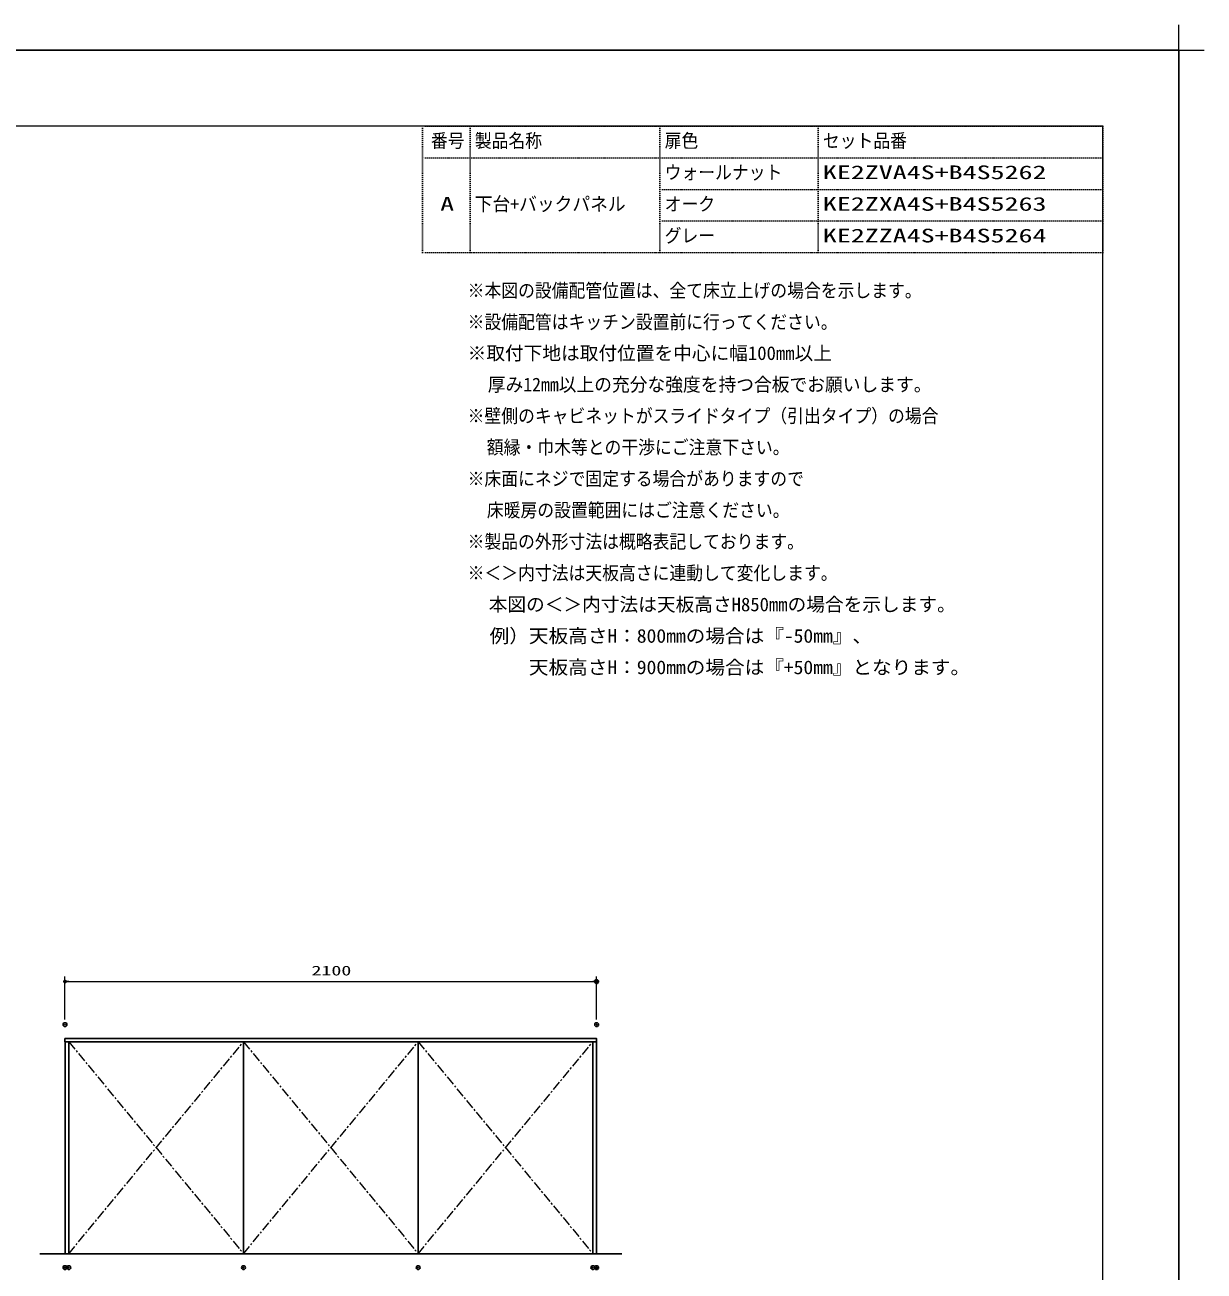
# Model space of a CAD drawing. Units: millimetres, scale not verified. Extents: x -9797 to 9797, y -4555 to 4555.
# Drawn here: x -1655 to 3002, y -369 to 4555 of the extents above; entities that cross this region are included whole.
import ezdxf
from ezdxf.enums import TextEntityAlignment as Align

# ---------------------------------------------------------------- set-up
doc = ezdxf.new("R2010")
doc.units = ezdxf.units.MM
doc.header["$LTSCALE"] = 30
doc.header["$PDMODE"] = 32
doc.header["$PDSIZE"] = 15
for name, pattern in [('USER1', [0.375, 0.25, -0.125]), ('USER3', [2, 1.25, -0.25, 0.25, -0.25]), ('USER5', [0.26, 0.01, -0.25])]:
    doc.linetypes.add(name, pattern=pattern)
for name, color, linetype, lineweight in [('0-0_0', 7, 'Continuous', 25), ('0-1_KABE', 4, 'Continuous', 25), ('0-2_細線ﾚｲﾔｰ', 91, 'USER1', 9), ('0-3_寸法ﾚｲﾔｰ', 30, 'Continuous', 13), ('0-4_DEFPOINTS', 7, 'Continuous', 25), ('0-6_図面枠', 3, 'Continuous', 15), ('0-9_一般', 7, 'Continuous', 5)]:
    doc.layers.add(name, color=color, linetype=linetype, lineweight=lineweight)
doc.layers.add('0-7_仕様書', color=7, linetype='Continuous')
doc.styles.add('ＭＳ ゴシック', font='')
doc.styles.get('ＭＳ ゴシック').set_extended_font_data('MS Gothic')

# ---------------------------------------------------------------- blocks, each defined once
blk = doc.blocks.new('_DOT')
at = {"layer": '0-0_0', "color": 30}
blk.add_line((-15, 0), (-30, 0), dxfattribs=at)
for points in [[(0, 0), (-15, 0), (-14.88, 1.88)], [(0, 0), (-14.88, -1.88), (-15, 0)], [(0, 0), (-14.88, 1.88), (-14.53, 3.73)], [(0, 0), (-14.53, -3.73), (-14.88, -1.88)], [(0, 0), (-14.53, 3.73), (-13.95, 5.52)], [(0, 0), (-13.95, -5.52), (-14.53, -3.73)], [(0, 0), (-13.95, 5.52), (-13.14, 7.23)], [(0, 0), (-13.14, -7.23), (-13.95, -5.52)], [(0, 0), (-13.14, 7.23), (-12.14, 8.82)], [(0, 0), (-12.14, -8.82), (-13.14, -7.23)], [(0, 0), (-12.14, 8.82), (-10.93, 10.27)], [(0, 0), (-10.93, -10.27), (-12.14, -8.82)], [(0, 0), (-10.93, 10.27), (-9.56, 11.56)], [(0, 0), (-9.56, -11.56), (-10.93, -10.27)], [(0, 0), (-9.56, 11.56), (-8.04, 12.66)], [(0, 0), (-8.04, -12.66), (-9.56, -11.56)], [(0, 0), (-8.04, 12.66), (-6.39, 13.57)], [(0, 0), (-6.39, -13.57), (-8.04, -12.66)], [(0, 0), (-6.39, 13.57), (-4.64, 14.27)], [(0, 0), (-4.64, -14.27), (-6.39, -13.57)], [(0, 0), (-4.64, 14.27), (-2.81, 14.73)], [(0, 0), (-2.81, -14.73), (-4.64, -14.27)], [(0, 0), (-2.81, 14.73), (-0.94, 14.97)], [(0, 0), (-0.94, -14.97), (-2.81, -14.73)], [(0, 0), (-0.94, 14.97), (0.94, 14.97)], [(0, 0), (0.94, -14.97), (-0.94, -14.97)], [(0, 0), (0.94, 14.97), (2.81, 14.73)], [(0, 0), (2.81, 14.73), (4.64, 14.27)], [(0, 0), (4.64, 14.27), (6.39, 13.57)], [(0, 0), (6.39, 13.57), (8.04, 12.66)], [(0, 0), (8.04, 12.66), (9.56, 11.56)], [(0, 0), (9.56, 11.56), (10.93, 10.27)], [(0, 0), (10.93, 10.27), (12.14, 8.82)], [(0, 0), (12.14, 8.82), (13.14, 7.23)], [(0, 0), (13.14, 7.23), (13.95, 5.52)], [(0, 0), (13.95, 5.52), (14.53, 3.73)], [(0, 0), (14.53, 3.73), (14.88, 1.88)], [(0, 0), (14.88, 1.88), (15, 0)], [(0, 0), (2.81, -14.73), (0.94, -14.97)], [(0, 0), (4.64, -14.27), (2.81, -14.73)], [(0, 0), (6.39, -13.57), (4.64, -14.27)], [(0, 0), (8.04, -12.66), (6.39, -13.57)], [(0, 0), (9.56, -11.56), (8.04, -12.66)], [(0, 0), (10.93, -10.27), (9.56, -11.56)], [(0, 0), (12.14, -8.82), (10.93, -10.27)], [(0, 0), (13.14, -7.23), (12.14, -8.82)], [(0, 0), (13.95, -5.52), (13.14, -7.23)], [(0, 0), (14.53, -3.73), (13.95, -5.52)], [(0, 0), (14.88, -1.88), (14.53, -3.73)], [(0, 0), (15, 0), (14.88, -1.88)]]:
    blk.add_solid(points, dxfattribs=at)
blk = doc.blocks.new('グループ-13-1')
at = {"layer": '0-9_一般'}
for p, q in [((372249.8, -84177), (372249.8, -80193)), ((370257.8, -82185), (374241.7, -82185))]:
    blk.add_line(p, q, dxfattribs=at)

msp = doc.modelspace()

# ---------------------------------------------------------------- linework, layer by layer
at = {"layer": '0-0_0'}
for points in [[(-1497.21, 549.86), (-1497.21, 536.86), (602.79, 536.86), (602.79, 549.86)], [(-1496.21, 536.86), (-1482.21, 536.86), (-1482.21, -300.14), (-1496.21, -300.14)], [(-1482.21, 536.86), (-792.21, 536.86), (-792.21, -300.14), (-1482.21, -300.14)], [(-792.21, 536.86), (-102.21, 536.86), (-102.21, -300.14), (-792.21, -300.14)], [(-102.21, 536.86), (587.79, 536.86), (587.79, -300.14), (-102.21, -300.14)], [(587.79, 536.86), (601.79, 536.86), (601.79, -300.14), (587.79, -300.14)]]:
    msp.add_lwpolyline(points, close=True, dxfattribs=at)
at = {"layer": '0-1_KABE'}
msp.add_line((702.79, -300.14), (-1597.21, -300.14), dxfattribs=at)
at = {"layer": '0-2_細線ﾚｲﾔｰ', "linetype": 'USER3'}
for p, q in [((-1482.21, -300.14), (-792.21, 536.86)), ((-1482.21, 536.86), (-792.21, -300.14)), ((-792.21, -300.14), (-102.21, 536.86)), ((-792.21, 536.86), (-102.21, -300.14)), ((-102.21, -300.14), (587.79, 536.86)), ((-102.21, 536.86), (587.79, -300.14))]:
    msp.add_line(p, q, dxfattribs=at)
at = {"layer": '0-3_寸法ﾚｲﾔｰ'}
for p, q in [((-1497.21, 624.86), (-1497.21, 794.86)), ((602.79, 624.86), (602.79, 794.86)), ((-1482.21, 774.86), (587.79, 774.86))]:
    msp.add_line(p, q, dxfattribs=at)
at = {"layer": '0-4_DEFPOINTS'}
for p, q in [((2902.77, 4455), (-9697.23, 4455)), ((2902.77, -4455), (2902.77, 4455))]:
    msp.add_line(p, q, dxfattribs=at)
for p in [(602.79, 774.86), (-1497.21, 604.86), (602.79, 604.86), (-1497.21, -355.14), (-1496.21, -355.14), (-1496.21, -355.14), (-1482.21, -355.14), (-792.21, -355.14), (-102.21, -355.14), (587.79, -355.14), (601.79, -355.14), (601.79, -355.14), (602.79, -355.14)]:
    msp.add_point(p, dxfattribs=at)
at = {"layer": '0-6_図面枠', "linetype": 'USER5'}
for p, q in [((-84.73, 3655), (-84.73, 4155)), ((2602.77, 4155), (-84.73, 4155)), ((102.77, 3655), (102.77, 4155)), ((852.77, 3655), (852.77, 4155)), ((1477.77, 3655), (1477.77, 4155)), ((2602.77, 3655), (2602.77, 4155)), ((2602.77, 4030), (-84.73, 4030)), ((2602.77, 3905), (852.77, 3905)), ((2602.77, 3780), (852.77, 3780)), ((2602.77, 3655), (-84.73, 3655))]:
    msp.add_line(p, q, dxfattribs=at)
at = {"layer": '0-6_図面枠'}
msp.add_lwpolyline([(-9397.23, -4155), (2602.77, -4155), (2602.77, 4155), (-9397.23, 4155)], close=True, dxfattribs=at)

# ---------------------------------------------------------------- block references
at = {"layer": '0-3_寸法ﾚｲﾔｰ', "xscale": 0.5, "yscale": 0.5, "rotation": 180}
msp.add_blockref('_DOT', (-1497.21, 774.86), dxfattribs=at)
at = {"layer": '0-3_寸法ﾚｲﾔｰ', "xscale": 0.5, "yscale": 0.5}
msp.add_blockref('_DOT', (602.79, 774.86), dxfattribs=at)
at = {"layer": '0-4_DEFPOINTS', "xscale": 0.05, "yscale": 0.05}
msp.add_blockref('グループ-13-1', (-15709.72, 8564.25), dxfattribs=at)

# ---------------------------------------------------------------- texts
at = {"layer": '0-0_0', "style": 'ＭＳ ゴシック'}
for s, height, width, p in [('※本図の設備配管位置は、全て床立上げの場合を示します。', 54.11, 0.9, (93.25, 3462.09)), ('※設備配管はキッチン設置前に行ってください。', 54.11, 0.9, (93.25, 3337.73)), ('\u3000厚み12mm以上の充分な強度を持つ合板でお願いします。', 54.12, 0.95, (102.77, 3090.64)), ('※壁側のキャビネットがスライドタイプ（引出タイプ）の場合', 54.11, 0.9, (93.25, 2966.75)), ('\u3000額縁・巾木等との干渉にご注意下さい。', 54.11, 0.9, (102.77, 2842.65)), ('※床面にネジで固定する場合がありますので', 54.11, 0.9, (93.25, 2718.55)), ('\u3000床暖房の設置範囲にはご注意ください。', 54.11, 0.9, (102.77, 2594.38)), ('※製品の外形寸法は概略表記しております。', 54.11, 0.9, (93.25, 2470.08)), ('※＜＞内寸法は天板高さに連動して変化します。', 54.11, 0.9, (93.25, 2345.85)), ('\u3000例）天板高さH：800mmの場合は『-50mm』、', 54.12, 1.05, (102.77, 2097.45)), ('\u3000\u3000\u3000天板高さH：900mmの場合は『+50mm』となります。', 54.12, 1.05, (102.77, 1973.25))]:
    msp.add_text(s, height=height, dxfattribs=dict(at, width=width)).set_placement(p, align=Align.BOTTOM_LEFT)
for s, p in [('※取付下地は取付位置を中心に幅100mm以上', (93.25, 3214.52)), ('\u3000本図の＜＞内寸法は天板高さH850mmの場合を示します。', (102.77, 2221.65))]:
    msp.add_text(s, height=54.12, dxfattribs=at).set_placement(p, align=Align.BOTTOM_LEFT)
at = {"layer": '0-3_寸法ﾚｲﾔｰ', "style": 'ＭＳ ゴシック', "width": 1.5}
msp.add_text('2100', height=38.49, dxfattribs=at).set_placement((-523.4, 787.46), align=Align.BOTTOM_LEFT)
at = {"layer": '0-7_仕様書', "style": 'ＭＳ ゴシック'}
for s, height, width, p in [('番号', 54.11, 0.9, (-51.92, 4053.97)), ('製品名称', 54.11, 0.9, (121.52, 4053.97)), ('扉色', 54.11, 0.9, (871.52, 4053.97)), ('セット品番', 54.11, 0.9, (1496.52, 4053.97)), ('ウォールナット', 54.11, 0.9, (871.52, 3928.97)), ('KE2ZVA4S+B4S5262', 54.11, 1.5, (1496.52, 3928.97)), ('A', 54.11, 1.5, (-15.09, 3803.97)), ('下台+バックパネル', 54.12, 0.95, (121.52, 3803.97)), ('オーク', 54.11, 0.9, (871.52, 3803.97)), ('KE2ZXA4S+B4S5263', 54.11, 1.5, (1496.52, 3803.97)), ('グレー', 54.11, 0.9, (871.52, 3678.97)), ('KE2ZZA4S+B4S5264', 54.11, 1.5, (1496.52, 3678.97))]:
    msp.add_text(s, height=height, dxfattribs=dict(at, width=width)).set_placement(p, align=Align.BOTTOM_LEFT)

doc.saveas('drawing.dxf')
